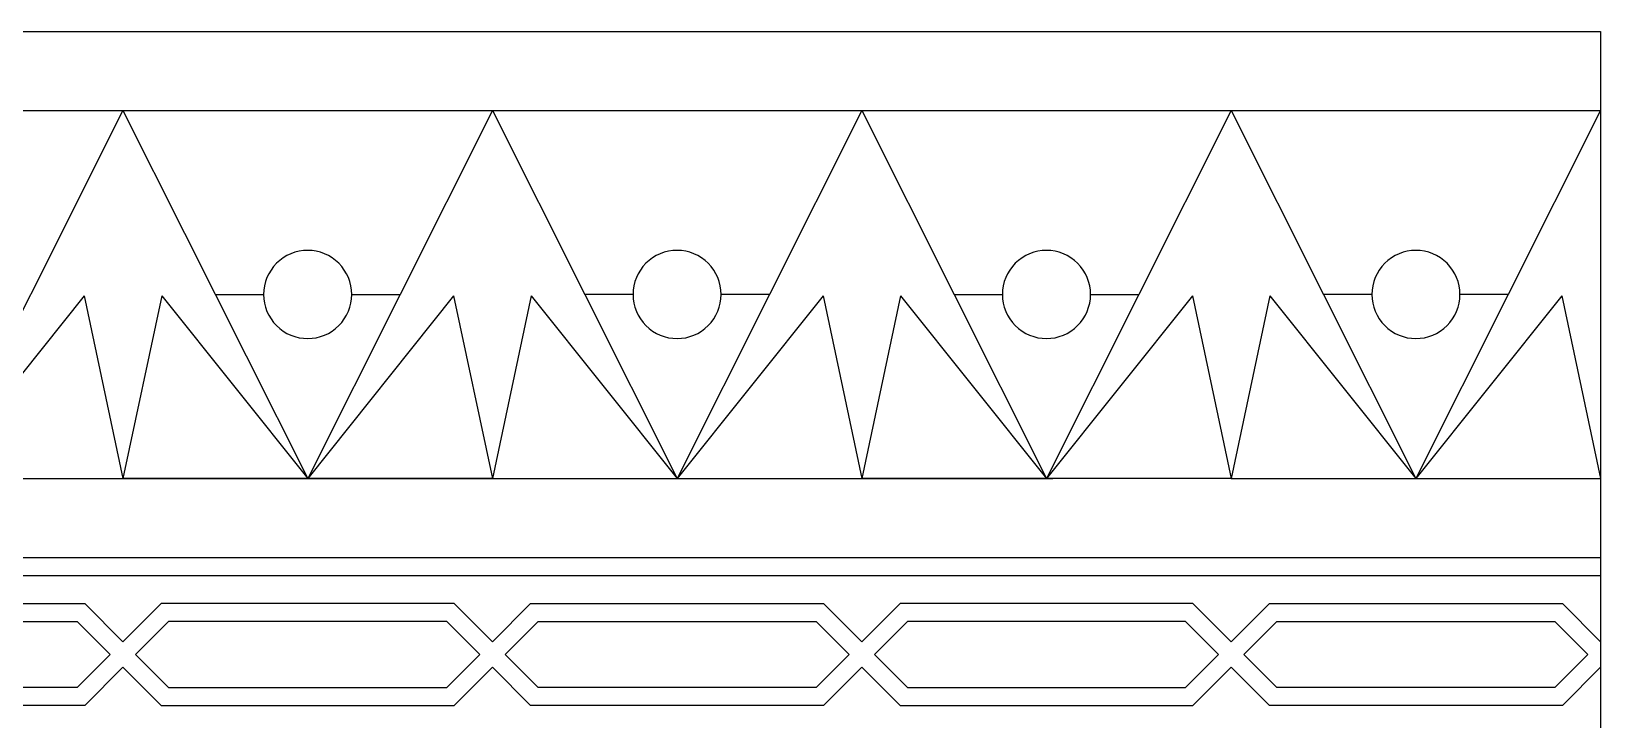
# Model space of a CAD drawing. Extents: x -111 to 2985, y -118 to 122.
# Drawn here: x -45.41 to -14.16, y -12.85 to 0.85 of the extents above; entities that cross this region are included whole.
import ezdxf

# ---------------------------------------------------------------- set-up
doc = ezdxf.new("R2010")
doc.units = 0
doc.layers.add('LAYER_03', color=5, linetype='CONTINUOUS')

msp = doc.modelspace()

# ---------------------------------------------------------------- linework, layer by layer
at = {"layer": 'LAYER_03'}
for points in [[(-58.307, 0.847), (-14.157, 0.847), (-14.157, -35.877)], [(-58.307, -0.727), (-14.157, -0.727)], [(-43.591, -0.727), (-47.27, -8.053)], [(-43.591, -0.727), (-39.911, -8.053)], [(-36.232, -0.727), (-39.911, -8.053)], [(-36.232, -0.727), (-32.553, -8.053)], [(-28.874, -0.727), (-32.553, -8.053)], [(-28.874, -0.727), (-25.195, -8.053)], [(-21.516, -0.727), (-25.195, -8.053)], [(-21.516, -0.727), (-17.837, -8.053)], [(-14.157, -0.727), (-17.837, -8.053)], [(-44.363, -4.42), (-47.27, -8.053)], [(-44.363, -4.42), (-43.591, -8.053)], [(-42.818, -4.42), (-43.591, -8.053)], [(-42.818, -4.42), (-39.911, -8.053)], [(-41.751, -4.39), (-40.789, -4.39)], [(-37.005, -4.42), (-39.911, -8.053)], [(-39.034, -4.39), (-38.072, -4.39)], [(-37.005, -4.42), (-36.232, -8.053)], [(-35.46, -4.42), (-36.232, -8.053)], [(-35.46, -4.42), (-32.553, -8.053)], [(-33.431, -4.39), (-34.393, -4.39)], [(-29.646, -4.42), (-32.553, -8.053)], [(-30.714, -4.39), (-31.676, -4.39)], [(-29.646, -4.42), (-28.874, -8.053)], [(-28.102, -4.42), (-28.874, -8.053)], [(-28.102, -4.42), (-25.195, -8.053)], [(-27.034, -4.39), (-26.073, -4.39)], [(-22.288, -4.42), (-25.195, -8.053)], [(-24.317, -4.39), (-23.355, -4.39)], [(-22.288, -4.42), (-21.516, -8.053)], [(-20.744, -4.42), (-21.516, -8.053)], [(-20.744, -4.42), (-17.837, -8.053)], [(-18.714, -4.39), (-19.676, -4.39)], [(-14.93, -4.42), (-17.837, -8.053)], [(-15.997, -4.39), (-16.959, -4.39)], [(-14.93, -4.42), (-14.157, -8.053)], [(-50.949, -8.053), (-43.591, -8.053), (-25.07, -8.053)], [(-36.232, -8.053), (-43.591, -8.053)], [(-36.232, -8.053), (-28.874, -8.053)], [(-21.516, -8.053), (-28.874, -8.053)], [(-21.516, -8.053), (-14.157, -8.053)], [(-58.307, -9.627), (-14.157, -9.627)], [(-58.307, -9.985), (-14.157, -9.985)], [(-50.949, -11.306), (-50.187, -10.544), (-44.353, -10.544), (-43.591, -11.306)], [(-36.232, -11.306), (-36.994, -10.544), (-42.829, -10.544), (-43.591, -11.306)], [(-36.232, -11.306), (-35.47, -10.544), (-29.636, -10.544), (-28.874, -11.306)], [(-21.516, -11.306), (-22.278, -10.544), (-28.112, -10.544), (-28.874, -11.306)], [(-21.516, -11.306), (-20.754, -10.544), (-14.919, -10.544), (-14.157, -11.306)], [(-43.591, -11.812), (-44.353, -12.574), (-50.187, -12.574), (-50.949, -11.812)], [(-43.591, -11.812), (-42.829, -12.574), (-36.994, -12.574), (-36.232, -11.812)], [(-28.874, -11.812), (-29.636, -12.574), (-35.47, -12.574), (-36.232, -11.812)], [(-28.874, -11.812), (-28.112, -12.574), (-22.278, -12.574), (-21.516, -11.812)], [(-14.157, -11.812), (-14.919, -12.574), (-20.754, -12.574), (-21.516, -11.812)]]:
    msp.add_lwpolyline(points, dxfattribs=at)
for points in [[(-39.911, -3.512, 0.414214), (-40.789, -4.39, 0.414214), (-39.911, -5.267, 0.414214), (-39.034, -4.39, 0.414214)], [(-32.553, -3.512, 0.414214), (-33.431, -4.39, 0.414214), (-32.553, -5.267, 0.414214), (-31.676, -4.39, 0.414214)], [(-25.195, -3.512, 0.414214), (-26.073, -4.39, 0.414214), (-25.195, -5.267, 0.414214), (-24.317, -4.39, 0.414214)], [(-17.837, -3.512, 0.414214), (-18.714, -4.39, 0.414214), (-17.837, -5.267, 0.414214), (-16.959, -4.39, 0.414214)]]:
    msp.add_lwpolyline(points, format="xyb", close=True, dxfattribs=at)
for points in [[(-43.844, -11.559), (-44.501, -12.216), (-50.039, -12.216), (-50.696, -11.559), (-50.039, -10.902), (-44.501, -10.902)], [(-43.338, -11.559), (-42.681, -12.216), (-37.142, -12.216), (-36.485, -11.559), (-37.142, -10.902), (-42.681, -10.902)], [(-29.127, -11.559), (-29.784, -12.216), (-35.322, -12.216), (-35.979, -11.559), (-35.322, -10.902), (-29.784, -10.902)], [(-28.621, -11.559), (-27.964, -12.216), (-22.426, -12.216), (-21.769, -11.559), (-22.426, -10.902), (-27.964, -10.902)], [(-14.41, -11.559), (-15.068, -12.216), (-20.606, -12.216), (-21.263, -11.559), (-20.606, -10.902), (-15.068, -10.902)]]:
    msp.add_lwpolyline(points, close=True, dxfattribs=at)

doc.saveas('drawing.dxf')
